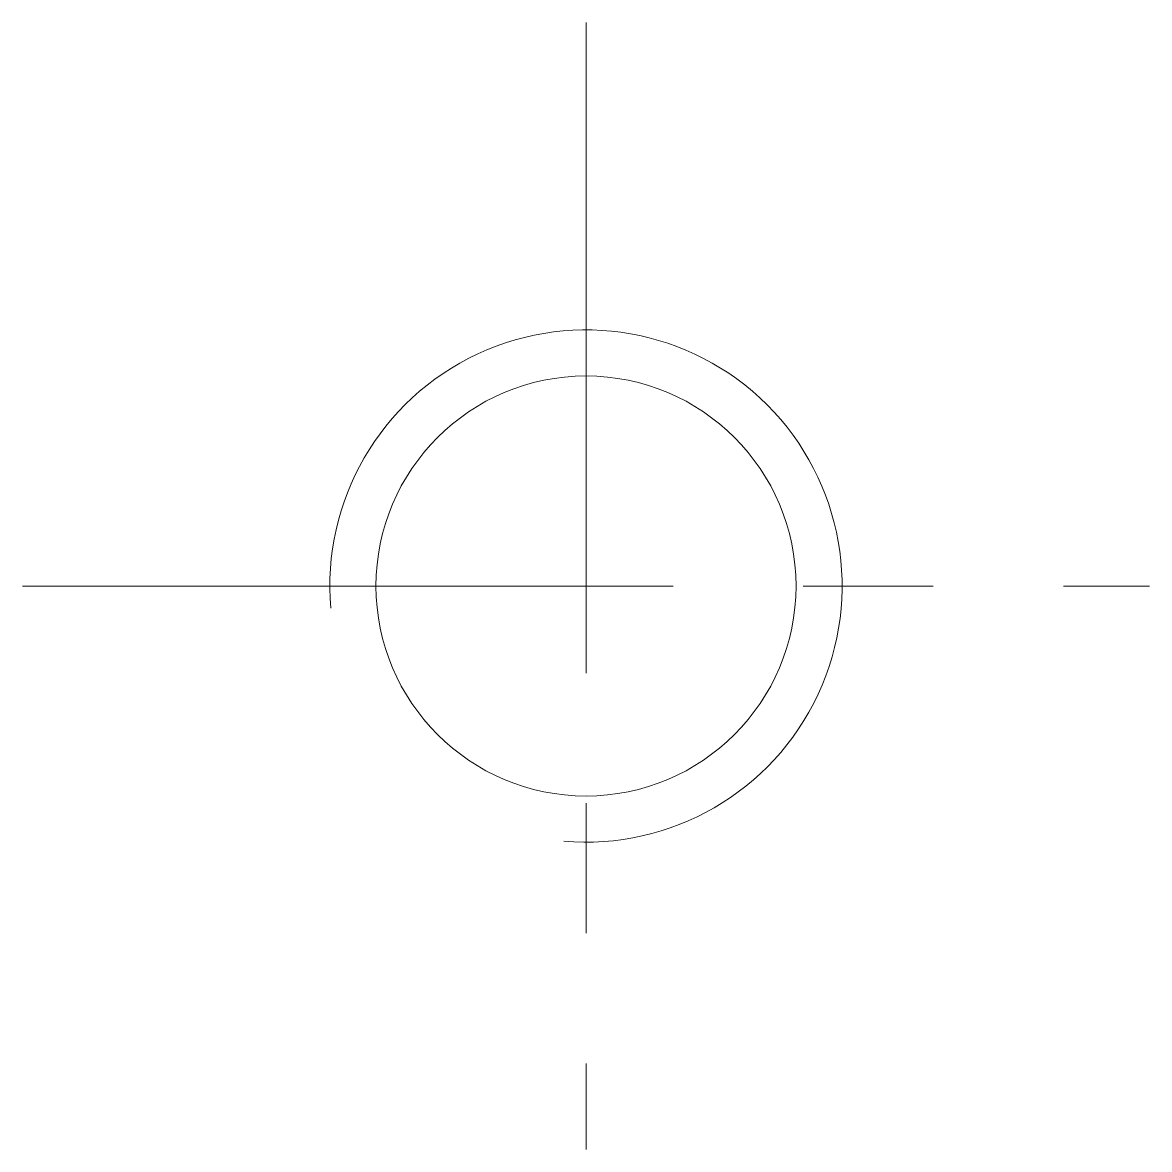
# Model space of a CAD drawing. Header units: millimetres. Extents: x -5.5 to 5.5, y -5.5 to 5.5.
import ezdxf

# ---------------------------------------------------------------- set-up
doc = ezdxf.new("R2010")
doc.units = ezdxf.units.MM
doc.header["$LTSCALE"] = 0.5
doc.linetypes.add('CENTER', pattern=[50.8, 31.75, -6.35, 6.35, -6.35])
doc.layers.get('0').update_dxf_attribs({"color": 9, "lineweight": 15})

msp = doc.modelspace()

# ---------------------------------------------------------------- linework, layer by layer
at = {"color": 1, "linetype": 'CENTER', "ltscale": 0.4}
for p, q in [((0, 5.5), (0, -5.5)), ((-5.5, 0), (5.5, 0))]:
    msp.add_line(p, q, dxfattribs=at)
at = {"ltscale": 0.5}
msp.add_circle((0, 0), 2.05, dxfattribs=at)
at = {"color": 5, "ltscale": 0.5}
msp.add_arc((0, 0), 2.5, 265, 185, dxfattribs=at)

doc.saveas('drawing.dxf')
